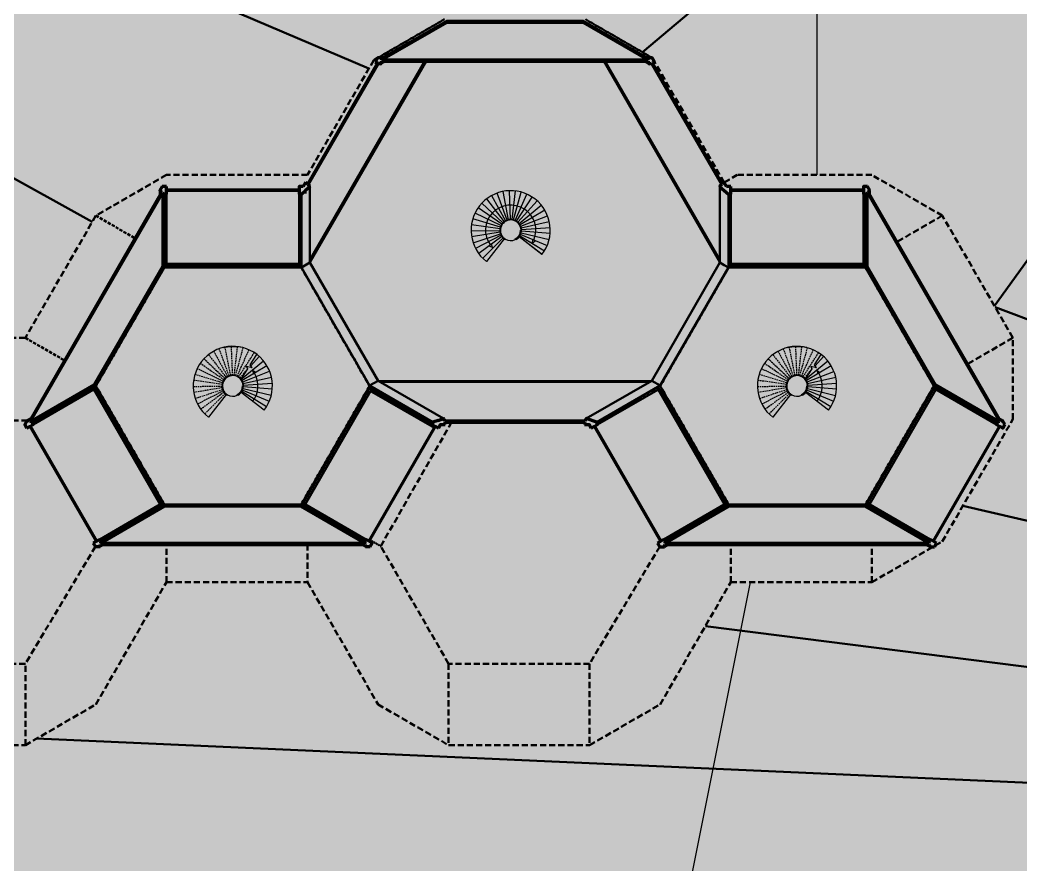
# Model space of a CAD drawing. Header units: millimetres. Extents: x 401 to 30661, y 2016 to 22119.
# Drawn here: x 15682 to 16724, y 10931 to 11811 of the extents above; entities that cross this region are included whole.
import ezdxf

# ---------------------------------------------------------------- set-up
doc = ezdxf.new("R2010")
doc.units = ezdxf.units.MM
doc.linetypes.add('HIDDEN2', pattern=[4.7625, 3.175, -1.5875])
for name, color, linetype, lineweight, true_color in [('2ND', 201, 'Continuous', 35, 0x39ffb0), ('3RD', 140, 'Continuous', 25, 0x7debff), ('4TH DETAILS', 125, 'Continuous', 15, 0x39ffb0)]:
    doc.layers.add(name, color=color, linetype=linetype, lineweight=lineweight, true_color=true_color)
doc.layers.add('BACKGROUND', color=7, linetype='Continuous', true_color=0x000000)
for name, color, linetype, lineweight, true_color, transparency in [('GLOW-CYAN-2', 7, 'Continuous', 50, 0x7debff, 0.8), ('GLOW-EMERALD', 7, 'Continuous', 70, 0x39ffb0, 0.8), ('GLOW-EMERALD-2', 7, 'Continuous', 30, 0x39ffb0, 0.8), ('hatch', 253, 'Continuous', 9, 0x7debff, 0.55)]:
    doc.layers.add(name, color=color, linetype=linetype, lineweight=lineweight, true_color=true_color, transparency=transparency)

msp = doc.modelspace()

# ---------------------------------------------------------------- hatches: boundary and pattern name
at = {"layer": 'BACKGROUND'}
h = msp.add_hatch(color=256, dxfattribs=at)
h.dxf.hatch_style = 1
h.paths.add_polyline_path([(400.723, 2015.745), (30660.634, 2015.745), (30660.634, 22119.328), (400.723, 22119.328)])
at = {"layer": 'hatch'}
h = msp.add_hatch(color=256, dxfattribs=at)
h.dxf.hatch_style = 1
h.paths.add_polyline_path([(16174.512, 11574.386), (16173.662, 11577.85), (16171.12, 11575.994)])
h.paths.add_polyline_path([(16219.356, 11581.707), (16216.538, 11582.878), (16216.443, 11579.467)])
h = msp.add_hatch(color=256, dxfattribs=at)
h.dxf.hatch_style = 1
h.paths.add_polyline_path([(15925.246, 11442.763), (15928.087, 11444.435), (15924.856, 11446.273)])
h = msp.add_hatch(color=256, dxfattribs=at)
h.dxf.hatch_style = 1
h.paths.add_polyline_path([(16513.145, 11442.726), (16515.986, 11444.398), (16512.755, 11446.236)])

# ---------------------------------------------------------------- linework, layer by layer
at = {"layer": '2ND', "linetype": 'Continuous'}
for p, q in [((16052.982, 11768.588), (16052.493, 11767.741)), ((16054.936, 11771.973), (16052.982, 11768.588)), ((16059.824, 11771.973), (16054.936, 11771.973)), ((16058.243, 11766.246), (16058.721, 11766.246)), ((16058.721, 11766.246), (16059.181, 11768.632)), ((16059.181, 11768.632), (16336.814, 11768.632)), ((16059.364, 11769.587), (16059.824, 11771.973)), ((16336.63, 11769.587), (16059.364, 11769.587)), ((16336.171, 11771.973), (16336.63, 11769.587)), ((16336.814, 11768.632), (16337.273, 11766.246)), ((16337.273, 11766.246), (16337.751, 11766.246)), ((16340.287, 11766.627), (16413.436, 11639.929)), ((16414.17, 11640.566), (16341.205, 11766.945)), ((16343.502, 11767.741), (16343.012, 11768.588)), ((15834.919, 11637.961), (15830.552, 11637.961)), ((15834.919, 11634.235), (15834.919, 11637.961)), ((15979.987, 11642.157), (15977.543, 11637.924)), ((15981.824, 11640.566), (15979.987, 11642.157)), ((15984.396, 11638.338), (15982.559, 11639.929)), ((15984.396, 11638.338), (15984.157, 11637.924)), ((15984.396, 11637.51), (15984.157, 11637.924)), ((16418.451, 11637.924), (16416.008, 11642.157)), ((16422.818, 11637.924), (16418.451, 11637.924)), ((16422.818, 11634.198), (16422.818, 11637.924)), ((16567.864, 11633.692), (16565.421, 11637.924)), ((15829.946, 11632.138), (15692.21, 11393.573)), ((15693.129, 11393.254), (15830.681, 11631.501)), ((15973.155, 11634.235), (15834.919, 11634.235)), ((15834.919, 11634.051), (15973.155, 11634.051)), ((16420.417, 11629.873), (16420.656, 11630.287)), ((16561.054, 11634.198), (16422.818, 11634.198)), ((16422.818, 11634.014), (16561.054, 11634.014)), ((16563.216, 11630.287), (16563.455, 11629.873)), ((16563.455, 11629.873), (16565.292, 11631.464)), ((16566.027, 11632.101), (16567.864, 11633.692)), ((15692.88, 11388.217), (15761.999, 11268.501)), ((15762.158, 11268.593), (15693.04, 11388.309)), ((15695.186, 11392.045), (15695.425, 11392.459)), ((16115.034, 11388.309), (16045.916, 11268.593)), ((16046.075, 11268.501), (16115.194, 11388.217)), ((16123.911, 11395.863), (16123.672, 11396.277)), ((16124.389, 11395.863), (16123.911, 11395.863)), ((16124.848, 11393.477), (16124.389, 11395.863)), ((16271.146, 11393.477), (16124.848, 11393.477)), ((16125.491, 11390.136), (16125.032, 11392.522)), ((16125.032, 11392.522), (16270.962, 11392.522)), ((16270.962, 11392.522), (16270.503, 11390.136)), ((16271.605, 11395.863), (16271.146, 11393.477)), ((16272.084, 11395.863), (16271.605, 11395.863)), ((16272.323, 11396.277), (16272.084, 11395.863)), ((16280.779, 11388.18), (16349.898, 11268.464)), ((16350.057, 11268.556), (16280.939, 11388.272)), ((16702.933, 11388.272), (16633.815, 11268.556)), ((16633.974, 11268.464), (16703.092, 11388.18)), ((16702.844, 11393.217), (16700.548, 11392.422)), ((16700.548, 11392.422), (16700.787, 11392.008)), ((16706.059, 11394.331), (16703.763, 11393.536)), ((16708.503, 11390.098), (16706.059, 11394.331)), ((15761.999, 11268.501), (15758.772, 11266.638)), ((15758.772, 11266.638), (15760.955, 11262.856)), ((15760.955, 11262.856), (15765.842, 11262.856)), ((15765.385, 11270.456), (15762.158, 11268.593)), ((16041.608, 11268.584), (16041.13, 11268.584)), ((16041.13, 11268.584), (16041.589, 11266.197)), ((16041.773, 11265.243), (16042.232, 11262.856)), ((16042.232, 11262.856), (16047.119, 11262.856)), ((16349.898, 11268.464), (16346.671, 11266.601)), ((16346.671, 11266.601), (16348.854, 11262.819)), ((16348.854, 11262.819), (16353.741, 11262.819)), ((16353.284, 11270.419), (16350.057, 11268.556)), ((16354.2, 11265.206), (16629.672, 11265.206)), ((16629.488, 11266.16), (16354.384, 11266.16)), ((16629.507, 11268.547), (16629.029, 11268.547)), ((16629.029, 11268.547), (16629.488, 11266.16)), ((16630.588, 11270.419), (16629.507, 11268.547)), ((16629.672, 11265.206), (16630.131, 11262.819)), ((16630.131, 11262.819), (16635.018, 11262.819)), ((16633.815, 11268.556), (16630.588, 11270.419)), ((16637.201, 11266.601), (16633.974, 11268.464)), ((16635.018, 11262.819), (16637.201, 11266.601))]:
    msp.add_line(p, q, dxfattribs=at)
for points in [[(16054.789, 11766.945), (16054.789, 11766.945), (15981.824, 11640.566)], [(15982.559, 11639.929), (16055.708, 11766.627)], [(16052.493, 11767.741), (16054.789, 11766.945)], [(16055.708, 11766.627), (16058.004, 11765.831), (16058.243, 11766.246)], [(16343.012, 11768.588), (16341.058, 11771.973), (16336.171, 11771.973)], [(16337.751, 11766.246), (16337.99, 11765.831), (16340.287, 11766.627)], [(16341.205, 11766.945), (16343.502, 11767.741)], [(15830.552, 11637.961), (15828.109, 11633.729), (15829.946, 11632.138)], [(15977.522, 11637.961), (15973.155, 11637.961), (15973.155, 11634.235)], [(15977.543, 11637.924), (15977.543, 11637.924)], [(15984.396, 11637.51), (15979.987, 11633.692), (15979.965, 11633.729)], [(16413.436, 11639.929), (16411.599, 11638.338), (16411.838, 11637.924), (16411.599, 11637.51)], [(16411.599, 11637.51), (16416.008, 11633.692), (16420.417, 11629.873)], [(16416.008, 11642.157), (16414.17, 11640.566)], [(16565.421, 11637.924), (16561.054, 11637.924), (16561.054, 11634.198)], [(15830.681, 11631.501), (15832.518, 11629.91), (15832.757, 11630.325)], [(15832.757, 11630.325), (15834.919, 11630.325), (15834.919, 11634.051)], [(15973.155, 11634.051), (15973.155, 11630.325), (15975.317, 11630.325)], [(15975.317, 11630.325), (15975.556, 11629.91), (15979.965, 11633.729)], [(16420.656, 11630.287), (16422.818, 11630.287), (16422.818, 11634.014)], [(16561.054, 11634.014), (16561.054, 11630.287), (16563.216, 11630.287)], [(16565.292, 11631.464), (16702.844, 11393.217)], [(16703.763, 11393.536), (16703.763, 11393.536), (16566.027, 11632.101)], [(15692.21, 11393.573), (15689.914, 11394.368), (15687.47, 11390.136), (15689.653, 11386.354)], [(15689.653, 11386.354), (15692.88, 11388.217)], [(15693.04, 11388.309), (15696.267, 11390.173), (15695.186, 11392.045)], [(15695.425, 11392.459), (15693.129, 11393.254)], [(16112.888, 11392.045), (16111.807, 11390.173), (16115.034, 11388.309)], [(16118.16, 11394.368), (16112.649, 11392.459), (16112.888, 11392.045)], [(16115.194, 11388.217), (16118.421, 11386.354)], [(16118.16, 11394.368), (16118.16, 11394.368), (16123.672, 11396.277)], [(16118.421, 11386.354), (16120.604, 11390.136), (16125.491, 11390.136)], [(16270.503, 11390.136), (16275.369, 11390.098), (16277.552, 11386.317)], [(16283.085, 11392.008), (16283.324, 11392.422), (16272.323, 11396.277)], [(16277.552, 11386.317), (16280.779, 11388.18)], [(16280.939, 11388.272), (16284.166, 11390.136), (16283.085, 11392.008)], [(16700.787, 11392.008), (16699.706, 11390.136), (16702.933, 11388.272)], [(16703.092, 11388.18), (16706.32, 11386.317), (16708.503, 11390.098)], [(15766.485, 11266.197), (15766.944, 11268.584), (15766.466, 11268.584), (15765.385, 11270.456)], [(15765.842, 11262.856), (15766.301, 11265.243)], [(15766.301, 11265.243), (16041.773, 11265.243)], [(16041.589, 11266.197), (16041.589, 11266.197), (15766.485, 11266.197)], [(16045.916, 11268.593), (16042.689, 11270.456), (16041.608, 11268.584)], [(16047.119, 11262.856), (16049.302, 11266.638), (16046.075, 11268.501)], [(16354.384, 11266.16), (16354.843, 11268.547), (16354.365, 11268.547), (16353.284, 11270.419)], [(16353.741, 11262.819), (16354.2, 11265.206)]]:
    msp.add_lwpolyline(points, dxfattribs=at)
at = {"layer": '3RD', "ltscale": 2}
for p, q in [((16331.004, 11777.778), (17755.466, 12987.14)), ((16697.609, 11513.546), (17755.466, 12987.14)), ((15196.592, 12123.253), (16045.933, 11760.817)), ((14976.907, 12033.458), (15757.703, 11601.049))]:
    msp.add_line(p, q, dxfattribs=at)
at = {"layer": '3RD', "linetype": 'Continuous'}
for p, q in [((16126.956, 11808.611), (16059.364, 11769.587)), ((16059.824, 11771.973), (16126.956, 11810.732)), ((16126.956, 11808.611), (16126.956, 11810.732)), ((16126.956, 11810.732), (16269.038, 11810.732)), ((16269.038, 11808.611), (16126.956, 11808.611)), ((16269.038, 11810.732), (16336.171, 11771.973)), ((16269.038, 11808.611), (16269.038, 11810.732)), ((16336.63, 11769.587), (16269.038, 11808.611)), ((16105.406, 11768.632), (15984.396, 11559.271)), ((15984.396, 11561.153), (16104.184, 11768.632)), ((16058.004, 11765.831), (16058.721, 11766.246)), ((16062.855, 11768.632), (16058.721, 11766.246)), ((16411.599, 11559.272), (16290.724, 11768.632)), ((16291.81, 11768.632), (16411.599, 11561.153)), ((16337.273, 11766.246), (16333.139, 11768.632)), ((16337.273, 11766.246), (16337.99, 11765.831)), ((15984.396, 11558.719), (15984.396, 11638.338)), ((16411.599, 11558.719), (16411.599, 11638.338)), ((15828.109, 11628.956), (15828.109, 11633.729)), ((15830.681, 11554.701), (15830.681, 11631.501)), ((15832.518, 11629.91), (15832.518, 11553.64)), ((15834.919, 11555.027), (15834.919, 11630.325)), ((15973.155, 11630.325), (15973.155, 11555.027)), ((15975.317, 11630.325), (15975.317, 11553.779)), ((15975.556, 11629.91), (15975.556, 11553.64)), ((15979.965, 11633.729), (15979.965, 11630.776)), ((16420.417, 11629.873), (16420.417, 11553.603)), ((16422.818, 11554.99), (16422.818, 11630.287)), ((16561.054, 11630.287), (16561.054, 11554.99)), ((16563.455, 11553.603), (16563.455, 11629.873)), ((16565.292, 11554.664), (16565.292, 11631.464)), ((16567.864, 11633.692), (16567.864, 11628.919)), ((15759.64, 11431.655), (15830.681, 11554.701)), ((15830.681, 11554.701), (15832.518, 11553.64)), ((15834.919, 11557.511), (15973.155, 11557.511)), ((15973.155, 11555.027), (15834.919, 11555.027)), ((15984.396, 11558.719), (15975.556, 11553.64)), ((16055.437, 11435.673), (15984.396, 11558.719)), ((16340.557, 11435.673), (16411.599, 11558.719)), ((16411.599, 11558.719), (16416.008, 11556.174)), ((16416.008, 11556.149), (16420.417, 11553.603)), ((16422.818, 11557.474), (16561.054, 11557.474)), ((16561.054, 11554.99), (16422.818, 11554.99)), ((16565.292, 11554.664), (16563.455, 11553.603)), ((16636.333, 11431.617), (16565.292, 11554.664)), ((15832.518, 11553.64), (15761.477, 11430.594)), ((16046.597, 11430.594), (15975.556, 11553.64)), ((16420.417, 11553.603), (16349.376, 11430.557)), ((16563.694, 11553.189), (16563.455, 11553.603)), ((16634.496, 11430.557), (16563.694, 11553.189)), ((15693.129, 11393.254), (15759.64, 11431.655)), ((15761.477, 11430.594), (15695.425, 11392.459)), ((15759.64, 11431.655), (15761.477, 11430.594)), ((16051.006, 11433.139), (16046.597, 11430.594)), ((16112.649, 11392.459), (16046.597, 11430.594)), ((16051.006, 11433.139), (16055.426, 11435.691)), ((16123.672, 11396.277), (16055.437, 11435.673)), ((16055.915, 11435.397), (16340.079, 11435.397)), ((16338.45, 11434.456), (16057.544, 11434.456)), ((16272.323, 11396.277), (16340.557, 11435.673)), ((16349.376, 11430.557), (16283.324, 11392.422)), ((16340.557, 11435.673), (16349.376, 11430.557)), ((16353.675, 11435.383), (16353.742, 11435.267)), ((16636.333, 11431.617), (16634.496, 11430.557)), ((16700.548, 11392.422), (16634.496, 11430.557)), ((16702.844, 11393.217), (16636.333, 11431.617)), ((15696.267, 11390.173), (15761.41, 11427.783)), ((15828.377, 11306.824), (15759.258, 11426.541)), ((15761.41, 11427.783), (15761.477, 11427.667)), ((15761.477, 11427.667), (15830.528, 11308.066)), ((15977.479, 11308.105), (16046.597, 11427.822)), ((16047.673, 11424.716), (15979.63, 11306.863)), ((16046.597, 11427.822), (16111.807, 11390.173)), ((16049.084, 11424.117), (16047.58, 11424.985)), ((16048.749, 11426.579), (16047.952, 11425.2)), ((16114.052, 11386.607), (16049.084, 11424.117)), ((16284.166, 11390.136), (16349.309, 11427.746)), ((16416.276, 11306.787), (16347.157, 11426.504)), ((16349.376, 11427.63), (16418.427, 11308.029)), ((16565.378, 11308.068), (16634.496, 11427.784)), ((16636.648, 11426.542), (16567.529, 11306.826)), ((16634.496, 11427.784), (16699.706, 11390.136)), ((15689.914, 11394.368), (15694.047, 11396.755)), ((16119.581, 11395.817), (16119.422, 11395.909)), ((16123.672, 11396.277), (16124.389, 11395.863)), ((16124.389, 11395.863), (16124.03, 11396.07)), ((16272.323, 11396.277), (16271.605, 11395.863)), ((16701.926, 11396.718), (16706.059, 11394.331)), ((15830.528, 11308.066), (15765.385, 11270.456)), ((15832.996, 11304.597), (15766.485, 11266.197)), ((15766.944, 11268.584), (15832.996, 11306.719)), ((15832.996, 11306.719), (15975.078, 11306.719)), ((15832.996, 11304.597), (15832.996, 11306.719)), ((15975.078, 11304.597), (15832.996, 11304.597)), ((15975.078, 11306.719), (16041.13, 11268.584)), ((15975.078, 11304.597), (15975.078, 11306.719)), ((16041.589, 11266.197), (15975.078, 11304.597)), ((16042.689, 11270.456), (15977.479, 11308.105)), ((16418.427, 11308.029), (16353.284, 11270.419)), ((16420.895, 11304.56), (16354.384, 11266.16)), ((16354.843, 11268.547), (16420.895, 11306.682)), ((16420.895, 11306.682), (16562.977, 11306.682)), ((16420.895, 11304.56), (16420.895, 11306.682)), ((16562.977, 11304.56), (16420.895, 11304.56)), ((16562.977, 11306.682), (16629.029, 11268.547)), ((16562.977, 11304.56), (16562.977, 11306.682)), ((16629.488, 11266.16), (16562.977, 11304.56)), ((16630.588, 11270.419), (16565.378, 11308.068)), ((15769.976, 11265.243), (15765.842, 11262.856)), ((16042.232, 11262.856), (16038.098, 11265.243)), ((16357.875, 11265.206), (16353.741, 11262.819)), ((16630.131, 11262.819), (16625.997, 11265.206))]:
    msp.add_line(p, q, dxfattribs=at)
at = {"layer": '3RD', "linetype": 'HIDDEN2', "ltscale": 2}
for p, q in [((16416.008, 11642.157), (16341.058, 11771.973)), ((16429.678, 11650.049), (16416.008, 11642.157)), ((16569.787, 11650.049), (16429.678, 11650.049)), ((16643.272, 11607.623), (16569.787, 11650.049)), ((16643.272, 11607.623), (16595.937, 11580.295)), ((16716.756, 11480.344), (16643.272, 11607.623)), ((16716.756, 11480.344), (16669.422, 11453.015)), ((16716.756, 11395.491), (16716.756, 11480.344)), ((16643.272, 11268.212), (16716.756, 11395.491)), ((16569.787, 11225.785), (16643.272, 11268.212)), ((16569.787, 11225.785), (16569.787, 11265.206)), ((15687.971, 11056.08), (15687.971, 11140.933))]:
    msp.add_line(p, q, dxfattribs=at)
at = {"layer": '3RD', "linetype": 'HIDDEN2'}
for p, q in [((15761.455, 11607.623), (15802.208, 11584.094)), ((15687.971, 11480.344), (15728.723, 11456.815))]:
    msp.add_line(p, q, dxfattribs=at)
at = {"layer": '3RD'}
for p in [(16698.358, 11512.21), (16664.747, 11305.408), (16396.444, 11180.105), (15699.703, 11062.853)]:
    msp.add_line(p, (18190.584, 10952.014), dxfattribs=at)
at = {"layer": '3RD', "linetype": 'HIDDEN2', "ltscale": 0.1}
msp.add_line((16058.203, 11263.347), (16046.875, 11269.887), dxfattribs=at)
at = {"layer": '3RD', "linetype": 'HIDDEN2', "ltscale": 2}
for points in [[(16054.936, 11771.973), (16051.028, 11769.717), (15981.909, 11650.049), (15834.94, 11650.049), (15761.455, 11607.623), (15687.971, 11480.344), (15541.001, 11480.344), (15467.517, 11437.917), (15394.032, 11310.638), (15394.032, 11225.785), (15467.517, 11098.506), (15541.001, 11056.08), (15687.971, 11056.08), (15761.455, 11098.506), (15834.94, 11225.785), (15834.94, 11265.243)], [(15541.001, 11394.368), (15689.914, 11394.368)], [(16128.879, 11140.933), (16058.203, 11263.347), (16131.323, 11391.258)], [(15760.955, 11262.856), (15687.971, 11140.933), (15541.001, 11140.933), (15541.001, 11056.08)], [(15981.909, 11265.243), (15981.909, 11225.785), (16055.394, 11098.506), (16128.879, 11056.08), (16275.848, 11056.08), (16349.333, 11098.506), (16422.818, 11225.785), (16422.818, 11265.206)], [(16348.854, 11262.819), (16275.848, 11140.933), (16275.848, 11056.08)], [(15834.94, 11225.785), (15981.909, 11225.785)], [(16422.818, 11225.785), (16569.787, 11225.785)], [(16275.848, 11140.933), (16128.879, 11140.933), (16128.879, 11056.08)]]:
    msp.add_lwpolyline(points, dxfattribs=at)
at = {"layer": '3RD', "linetype": 'Continuous'}
for points in [[(16054.936, 11771.973), (16124.512, 11812.143)], [(16271.482, 11812.143), (16341.058, 11771.973)], [(15832.757, 11553.779), (15832.757, 11630.325)], [(15973.155, 11553.779), (15973.155, 11630.325)], [(16420.656, 11553.742), (16420.656, 11630.287)], [(16563.216, 11553.742), (16563.216, 11630.287)], [(15761.477, 11430.318), (15832.757, 11553.779)], [(16349.376, 11430.281), (16420.656, 11553.742)], [(16563.216, 11553.742), (16420.656, 11553.742)], [(16634.496, 11430.281), (16563.216, 11553.742)], [(15695.186, 11392.045), (15761.477, 11430.318)], [(15761.477, 11430.318), (15832.757, 11306.857)], [(16046.597, 11430.318), (15975.317, 11306.857)], [(16046.597, 11430.318), (16112.888, 11392.045)], [(16283.085, 11392.008), (16349.376, 11430.281)], [(16349.376, 11430.281), (16420.656, 11306.82)], [(16634.496, 11430.281), (16563.216, 11306.82)], [(16634.496, 11430.281), (16700.787, 11392.008)], [(15766.466, 11268.584), (15832.757, 11306.857)], [(15832.757, 11306.857), (15975.317, 11306.857)], [(15975.317, 11306.857), (16041.608, 11268.584)], [(16354.365, 11268.547), (16420.656, 11306.82)], [(16420.656, 11306.82), (16563.216, 11306.82)], [(16563.216, 11306.82), (16629.507, 11268.547)]]:
    msp.add_open_spline(points, degree=1, dxfattribs=at)
msp.add_open_spline([(15975.317, 11553.779), (15973.155, 11553.779), (15832.757, 11553.779)], degree=1, knots=[0, 0, 0.01516389, 1, 1], dxfattribs=at)
at = {"layer": '3RD', "linetype": 'Continuous', "extrusion": (4.81781e-10, 2.78157e-10, -1)}
msp.add_open_spline([(16046.597, 11430.318), (15977.04, 11550.794), (15975.317, 11553.779)], degree=1, knots=[0, 0, 0.975826496, 0.996645071, 0.996645071], dxfattribs=at)
at = {"layer": '4TH DETAILS', "linetype": 'Continuous'}
for p, q in [((16173.676, 11628.521), (16188.167, 11602.254)), ((16189.746, 11602.972), (16179.463, 11631.154)), ((16191.416, 11603.439), (16185.586, 11632.867)), ((16191.899, 11633.618), (16193.137, 11603.644)), ((16198.253, 11633.39), (16194.87, 11603.582)), ((16196.573, 11603.254), (16204.496, 11632.189)), ((16198.205, 11602.668), (16210.481, 11630.042)), ((16199.728, 11601.839), (16216.065, 11627.001)), ((16163.648, 11620.764), (16185.432, 11600.138)), ((16168.362, 11625.03), (16186.718, 11601.302)), ((16201.105, 11600.786), (16221.114, 11623.138)), ((16202.304, 11599.533), (16225.511, 11618.545)), ((16183.469, 11597.292), (16156.449, 11610.327)), ((16184.341, 11598.791), (16159.645, 11615.824)), ((16229.149, 11613.331), (16203.296, 11598.111)), ((16204.058, 11596.553), (16231.943, 11607.619)), ((16182.463, 11593.984), (16152.761, 11598.198)), ((16182.838, 11595.677), (16154.136, 11604.405)), ((16204.572, 11594.897), (16233.826, 11601.547)), ((16152.355, 11591.853), (16182.353, 11592.253)), ((16182.509, 11590.526), (16152.93, 11585.521)), ((16154.471, 11579.352), (16182.93, 11588.844)), ((16183.603, 11587.246), (16156.941, 11573.494)), ((16184.515, 11585.771), (16160.283, 11568.085)), ((16226.197, 11567.123), (16202.491, 11585.509)), ((16228.735, 11570.788), (16202.699, 11586.676)), ((16203.126, 11586.416), (16202.705, 11585.794)), ((16228.735, 11570.788), (16203.126, 11586.416)), ((16203.991, 11588.088), (16231.697, 11576.582)), ((16204.531, 11589.736), (16233.676, 11582.624)), ((16234.703, 11588.899), (16204.811, 11591.448)), ((16204.825, 11593.182), (16234.753, 11595.257)), ((16164.416, 11563.253), (16185.642, 11584.453)), ((15894.308, 11470.363), (15900.589, 11471.317)), ((15895.185, 11470.565), (15894.454, 11470.398)), ((15894.457, 11470.385), (15894.454, 11470.398)), ((15895.115, 11470.549), (15895.121, 11470.552)), ((15895.121, 11470.552), (15895.185, 11470.565)), ((15895.185, 11470.565), (15895.201, 11470.499)), ((15900.584, 11471.382), (15906.937, 11471.36)), ((15900.733, 11471.394), (15901.481, 11471.447)), ((15900.734, 11471.381), (15900.733, 11471.394)), ((15901.41, 11471.442), (15901.417, 11471.443)), ((15901.481, 11471.447), (15901.417, 11471.443)), ((15901.481, 11471.447), (15901.487, 11471.379)), ((15914.043, 11470.295), (15906.941, 11471.424)), ((15907.091, 11471.413), (15907.09, 11471.401)), ((15907.091, 11471.413), (15907.839, 11471.351)), ((15907.767, 11471.357), (15907.774, 11471.357)), ((15907.839, 11471.351), (15907.774, 11471.357)), ((15907.839, 11471.351), (15907.834, 11471.282)), ((16482.207, 11470.326), (16488.488, 11471.28)), ((16483.084, 11470.528), (16482.353, 11470.361)), ((16483.014, 11470.512), (16483.02, 11470.514)), ((16483.02, 11470.514), (16483.084, 11470.528)), ((16483.084, 11470.528), (16483.1, 11470.461)), ((16488.483, 11471.345), (16494.836, 11471.323)), ((16488.632, 11471.357), (16489.38, 11471.41)), ((16488.633, 11471.344), (16488.632, 11471.357)), ((16489.309, 11471.405), (16489.315, 11471.406)), ((16489.38, 11471.41), (16489.315, 11471.406)), ((16489.38, 11471.41), (16489.386, 11471.342)), ((16501.941, 11470.258), (16494.84, 11471.387)), ((16494.99, 11471.376), (16494.989, 11471.363)), ((16494.99, 11471.376), (16495.737, 11471.314)), ((16495.666, 11471.32), (16495.673, 11471.32)), ((16495.737, 11471.314), (16495.673, 11471.32)), ((16495.737, 11471.314), (16495.733, 11471.245)), ((15914.105, 11470.279), (15914.043, 11470.295)), ((15922.877, 11451.323), (15931.55, 11461.011)), ((16482.356, 11470.348), (16482.353, 11470.361)), ((16502.004, 11470.242), (16501.941, 11470.258)), ((16510.776, 11451.286), (16519.449, 11460.974)), ((15912.739, 11437.406), (15935.946, 11456.418)), ((15939.584, 11451.204), (15913.732, 11435.984)), ((16500.638, 11437.369), (16523.845, 11456.381)), ((16527.483, 11451.167), (16501.631, 11435.947)), ((15914.494, 11434.426), (15942.378, 11445.493)), ((15915.007, 11432.77), (15944.261, 11439.42)), ((16502.393, 11434.389), (16530.277, 11445.456)), ((16502.906, 11432.733), (16532.16, 11439.383)), ((15945.138, 11426.772), (15915.246, 11429.321)), ((15915.26, 11431.055), (15945.188, 11433.13)), ((16533.037, 11426.735), (16503.145, 11429.284)), ((16503.159, 11431.018), (16533.087, 11433.093)), ((15936.633, 11404.996), (15912.927, 11423.382)), ((15913.561, 11424.289), (15913.141, 11423.667)), ((15939.17, 11408.661), (15913.561, 11424.289)), ((15914.427, 11425.962), (15942.132, 11414.455)), ((15914.966, 11427.61), (15944.111, 11420.498)), ((16524.531, 11404.959), (16500.826, 11423.345)), ((16501.46, 11424.252), (16501.039, 11423.63)), ((16527.069, 11408.624), (16501.46, 11424.252)), ((16527.069, 11408.624), (16501.46, 11424.252)), ((16502.326, 11425.925), (16530.031, 11414.418)), ((16502.865, 11427.573), (16532.01, 11420.461))]:
    msp.add_line(p, q, dxfattribs=at)
at = {"layer": '4TH DETAILS'}
for p, q in [((16203.869, 11592.368), (16204.352, 11592.366)), ((16188.267, 11583.07), (16188.017, 11582.637)), ((16197.991, 11583.141), (16198.205, 11582.689)), ((16199.23, 11582.663), (16198.98, 11583.095)), ((15922.266, 11452.232), (15929.173, 11462.983)), ((16510.165, 11452.195), (16517.072, 11462.946)), ((15912.739, 11437.406), (15919.627, 11448.126)), ((15925.246, 11442.763), (15928.087, 11444.435)), ((16500.638, 11437.369), (16507.526, 11448.089)), ((16513.145, 11442.726), (16515.986, 11444.398)), ((15914.304, 11430.242), (15914.787, 11430.239)), ((16502.203, 11430.205), (16502.686, 11430.202)), ((15898.702, 11420.944), (15898.452, 11420.511)), ((15908.426, 11421.014), (15908.64, 11420.562)), ((15909.665, 11420.536), (15909.415, 11420.969)), ((16486.601, 11420.907), (16486.351, 11420.474)), ((16496.325, 11420.977), (16496.539, 11420.525)), ((16497.564, 11420.499), (16497.314, 11420.932))]:
    msp.add_line(p, q, dxfattribs=at)
at = {"layer": '4TH DETAILS', "linetype": 'HIDDEN2', "ltscale": 0.5}
for p, q in [((15901.851, 11441.312), (15896.021, 11470.74)), ((15902.334, 11471.491), (15903.573, 11441.517)), ((15908.688, 11471.263), (15905.306, 11441.455)), ((16489.75, 11441.275), (16483.92, 11470.703)), ((16490.233, 11471.454), (16491.472, 11441.48)), ((16496.587, 11471.226), (16493.204, 11441.418)), ((15878.797, 11462.903), (15897.153, 11439.175)), ((15884.111, 11466.395), (15898.603, 11440.127)), ((15900.181, 11440.845), (15889.898, 11469.028)), ((15907.008, 11441.127), (15914.932, 11470.062)), ((15908.64, 11440.542), (15920.916, 11467.915)), ((15910.163, 11439.712), (15926.5, 11464.874)), ((16466.696, 11462.866), (16485.052, 11439.138)), ((16472.01, 11466.357), (16486.502, 11440.09)), ((16488.08, 11440.808), (16477.797, 11468.991)), ((16494.907, 11441.09), (16502.831, 11470.025)), ((16496.539, 11440.505), (16508.815, 11467.878)), ((16498.062, 11439.675), (16514.399, 11464.837)), ((15894.776, 11436.664), (15870.081, 11453.697)), ((15874.083, 11458.637), (15895.868, 11438.011)), ((16482.675, 11436.627), (16457.979, 11453.66)), ((16461.982, 11458.6), (16483.767, 11437.974)), ((15893.274, 11433.55), (15864.572, 11442.278)), ((15893.905, 11435.165), (15866.885, 11448.201)), ((15911.54, 11438.659), (15918.641, 11446.59)), ((16481.173, 11433.513), (16452.471, 11442.241)), ((16481.804, 11435.128), (16454.784, 11448.164)), ((16499.439, 11438.622), (16506.539, 11446.553)), ((15862.791, 11429.726), (15892.788, 11430.126)), ((15892.899, 11431.857), (15863.196, 11436.071)), ((16450.69, 11429.689), (16480.687, 11430.089)), ((16480.798, 11431.82), (16451.095, 11436.034)), ((15892.945, 11428.399), (15863.365, 11423.394)), ((15864.906, 11417.225), (15893.365, 11426.717)), ((15894.039, 11425.119), (15867.376, 11411.367)), ((15894.95, 11423.644), (15870.718, 11405.958)), ((15874.851, 11401.126), (15896.077, 11422.327)), ((16480.844, 11428.362), (16451.264, 11423.357)), ((16452.805, 11417.188), (16481.264, 11426.68)), ((16481.938, 11425.082), (16455.275, 11411.33)), ((16482.849, 11423.607), (16458.617, 11405.921)), ((16462.75, 11401.089), (16483.976, 11422.289))]:
    msp.add_line(p, q, dxfattribs=at)
at = {"layer": '4TH DETAILS'}
for points in [[(16512.728, 11650.049), (16512.728, 12764.564), (15558.913, 13718.378), (14128.192, 14672.193), (12697.47, 14195.286), (12393.048, 13282.019)], [(16226.226, 11567.135), (16202.523, 11585.524)], [(16186.686, 11583.53), (16168.292, 11559.82)], [(16174.512, 11574.386), (16171.12, 11575.994)], [(16174.512, 11574.386), (16173.662, 11577.85)], [(16216.443, 11579.467), (16216.538, 11582.878)], [(16216.443, 11579.467), (16219.356, 11581.707)], [(15919.627, 11448.126), (15918.339, 11450.459)], [(15924.327, 11449.169), (15918.339, 11450.459)], [(15924.327, 11449.169), (15922.266, 11452.232)], [(16507.526, 11448.089), (16506.238, 11450.422)], [(16512.226, 11449.132), (16506.238, 11450.422)], [(16512.226, 11449.132), (16510.165, 11452.195)], [(15924.856, 11446.273), (15925.246, 11442.763)], [(15924.856, 11446.273), (15928.087, 11444.435)], [(16512.755, 11446.236), (16513.145, 11442.726)], [(16512.755, 11446.236), (16515.986, 11444.398)], [(15897.109, 11421.413), (15878.698, 11397.681)], [(15936.633, 11404.996), (15912.929, 11423.385)], [(16485.008, 11421.376), (16466.597, 11397.644)], [(16524.531, 11404.959), (16500.828, 11423.348)], [(16605.87, 9489.575), (16512.728, 10141.574), (16274.274, 10380.028), (16443.426, 11225.785)]]:
    msp.add_lwpolyline(points, dxfattribs=at)
for centre, radius, start, end in [((16193.602, 11592.403), 41.25, 322.203589, 232.16137), ((16193.602, 11592.403), 26.25, 337.446698, 216.124545), ((16193.602, 11592.403), 11.25, 300.019763, 240.23704), ((16193.602, 11592.403), 10.75, 295.351264, 240.24848), ((16193.588, 11592.431), 10.281, 295.355045, 359.651323), ((16193.602, 11592.445), 10.786, 240.35702, 295.257619), ((15904.037, 11430.277), 41.25, 322.203589, 232.139685), ((16491.936, 11430.239), 41.25, 322.203589, 232.139685), ((15904.037, 11430.277), 11.25, 300.019763, 240.23704), ((15904.037, 11430.277), 10.75, 295.351264, 240.24848), ((15904.008, 11430.306), 26.281, 322.192332, 30.399321), ((16491.936, 11430.239), 11.25, 300.019763, 240.23704), ((16491.936, 11430.239), 10.75, 295.351264, 240.24848), ((16491.907, 11430.269), 26.281, 322.192332, 30.399321), ((15904.024, 11430.304), 10.281, 295.355045, 359.651323), ((16491.922, 11430.267), 10.281, 295.355045, 359.651323), ((15904.037, 11430.318), 10.786, 240.35702, 295.257619), ((16491.936, 11430.281), 10.786, 240.35702, 295.257619)]:
    msp.add_arc(centre, radius, start, end, dxfattribs=at)
at = {"layer": 'GLOW-CYAN-2', "ltscale": 2}
for p, q in [((16331.004, 11777.778), (17755.466, 12987.14)), ((16697.609, 11513.546), (17755.466, 12987.14)), ((15196.592, 12123.253), (16045.933, 11760.817)), ((14976.907, 12033.458), (15757.703, 11601.049))]:
    msp.add_line(p, q, dxfattribs=at)
at = {"layer": 'GLOW-CYAN-2', "linetype": 'Continuous'}
for p, q in [((16126.956, 11808.611), (16059.364, 11769.587)), ((16059.824, 11771.973), (16126.956, 11810.732)), ((16126.956, 11808.611), (16126.956, 11810.732)), ((16126.956, 11810.732), (16269.038, 11810.732)), ((16269.038, 11808.611), (16126.956, 11808.611)), ((16269.038, 11810.732), (16336.171, 11771.973)), ((16269.038, 11808.611), (16269.038, 11810.732)), ((16336.63, 11769.587), (16269.038, 11808.611)), ((16105.406, 11768.632), (15984.396, 11559.271)), ((15984.396, 11561.153), (16104.184, 11768.632)), ((16058.004, 11765.831), (16058.721, 11766.246)), ((16062.855, 11768.632), (16058.721, 11766.246)), ((16411.599, 11559.272), (16290.724, 11768.632)), ((16291.81, 11768.632), (16411.599, 11561.153)), ((16337.273, 11766.246), (16333.139, 11768.632)), ((16337.273, 11766.246), (16337.99, 11765.831)), ((15984.396, 11558.719), (15984.396, 11638.338)), ((16411.599, 11558.719), (16411.599, 11638.338)), ((15828.109, 11628.956), (15828.109, 11633.729)), ((15830.681, 11554.701), (15830.681, 11631.501)), ((15832.518, 11629.91), (15832.518, 11553.64)), ((15834.919, 11555.027), (15834.919, 11630.325)), ((15973.155, 11630.325), (15973.155, 11555.027)), ((15975.317, 11630.325), (15975.317, 11553.779)), ((15975.556, 11629.91), (15975.556, 11553.64)), ((15979.965, 11633.729), (15979.965, 11630.776)), ((16420.417, 11629.873), (16420.417, 11553.603)), ((16422.818, 11554.99), (16422.818, 11630.287)), ((16561.054, 11630.287), (16561.054, 11554.99)), ((16563.455, 11553.603), (16563.455, 11629.873)), ((16565.292, 11554.664), (16565.292, 11631.464)), ((16567.864, 11633.692), (16567.864, 11628.919)), ((15759.64, 11431.655), (15830.681, 11554.701)), ((15830.681, 11554.701), (15832.518, 11553.64)), ((15834.919, 11557.511), (15973.155, 11557.511)), ((15973.155, 11555.027), (15834.919, 11555.027)), ((15984.396, 11558.719), (15975.556, 11553.64)), ((16055.437, 11435.673), (15984.396, 11558.719)), ((16340.557, 11435.673), (16411.599, 11558.719)), ((16411.599, 11558.719), (16416.008, 11556.174)), ((16416.008, 11556.149), (16420.417, 11553.603)), ((16422.818, 11557.474), (16561.054, 11557.474)), ((16561.054, 11554.99), (16422.818, 11554.99)), ((16565.292, 11554.664), (16563.455, 11553.603)), ((16636.333, 11431.617), (16565.292, 11554.664)), ((15832.518, 11553.64), (15761.477, 11430.594)), ((16046.597, 11430.594), (15975.556, 11553.64)), ((16420.417, 11553.603), (16349.376, 11430.557)), ((16563.694, 11553.189), (16563.455, 11553.603)), ((16634.496, 11430.557), (16563.694, 11553.189)), ((15693.129, 11393.254), (15759.64, 11431.655)), ((15761.477, 11430.594), (15695.425, 11392.459)), ((15759.64, 11431.655), (15761.477, 11430.594)), ((16051.006, 11433.139), (16046.597, 11430.594)), ((16112.649, 11392.459), (16046.597, 11430.594)), ((16051.006, 11433.139), (16055.426, 11435.691)), ((16123.672, 11396.277), (16055.437, 11435.673)), ((16055.915, 11435.397), (16340.079, 11435.397)), ((16338.45, 11434.456), (16057.544, 11434.456)), ((16272.323, 11396.277), (16340.557, 11435.673)), ((16349.376, 11430.557), (16283.324, 11392.422)), ((16340.557, 11435.673), (16349.376, 11430.557)), ((16353.675, 11435.383), (16353.742, 11435.267)), ((16636.333, 11431.617), (16634.496, 11430.557)), ((16700.548, 11392.422), (16634.496, 11430.557)), ((16702.844, 11393.217), (16636.333, 11431.617)), ((15696.267, 11390.173), (15761.41, 11427.783)), ((15828.377, 11306.824), (15759.258, 11426.541)), ((15761.41, 11427.783), (15761.477, 11427.667)), ((15761.477, 11427.667), (15830.528, 11308.066)), ((15977.479, 11308.105), (16046.597, 11427.822)), ((16047.673, 11424.716), (15979.63, 11306.863)), ((16046.597, 11427.822), (16111.807, 11390.173)), ((16049.084, 11424.117), (16047.58, 11424.985)), ((16048.749, 11426.579), (16047.952, 11425.2)), ((16114.052, 11386.607), (16049.084, 11424.117)), ((16284.166, 11390.136), (16349.309, 11427.746)), ((16416.276, 11306.787), (16347.157, 11426.504)), ((16349.376, 11427.63), (16418.427, 11308.029)), ((16565.378, 11308.068), (16634.496, 11427.784)), ((16636.648, 11426.542), (16567.529, 11306.826)), ((16634.496, 11427.784), (16699.706, 11390.136)), ((15689.914, 11394.368), (15694.047, 11396.755)), ((16119.581, 11395.817), (16119.422, 11395.909)), ((16123.672, 11396.277), (16124.389, 11395.863)), ((16124.389, 11395.863), (16124.03, 11396.07)), ((16272.323, 11396.277), (16271.605, 11395.863)), ((16701.926, 11396.718), (16706.059, 11394.331)), ((15830.528, 11308.066), (15765.385, 11270.456)), ((15832.996, 11304.597), (15766.485, 11266.197)), ((15766.944, 11268.584), (15832.996, 11306.719)), ((15832.996, 11306.719), (15975.078, 11306.719)), ((15832.996, 11304.597), (15832.996, 11306.719)), ((15975.078, 11304.597), (15832.996, 11304.597)), ((15975.078, 11306.719), (16041.13, 11268.584)), ((15975.078, 11304.597), (15975.078, 11306.719)), ((16041.589, 11266.197), (15975.078, 11304.597)), ((16042.689, 11270.456), (15977.479, 11308.105)), ((16418.427, 11308.029), (16353.284, 11270.419)), ((16420.895, 11304.56), (16354.384, 11266.16)), ((16354.843, 11268.547), (16420.895, 11306.682)), ((16420.895, 11306.682), (16562.977, 11306.682)), ((16420.895, 11304.56), (16420.895, 11306.682)), ((16562.977, 11304.56), (16420.895, 11304.56)), ((16562.977, 11306.682), (16629.029, 11268.547)), ((16562.977, 11304.56), (16562.977, 11306.682)), ((16629.488, 11266.16), (16562.977, 11304.56)), ((16630.588, 11270.419), (16565.378, 11308.068)), ((15769.976, 11265.243), (15765.842, 11262.856)), ((16042.232, 11262.856), (16038.098, 11265.243)), ((16357.875, 11265.206), (16353.741, 11262.819)), ((16630.131, 11262.819), (16625.997, 11265.206))]:
    msp.add_line(p, q, dxfattribs=at)
at = {"layer": 'GLOW-CYAN-2', "linetype": 'HIDDEN2', "ltscale": 2}
for p, q in [((16416.008, 11642.157), (16341.058, 11771.973)), ((16429.678, 11650.049), (16416.008, 11642.157)), ((16569.787, 11650.049), (16429.678, 11650.049)), ((16643.272, 11607.623), (16569.787, 11650.049)), ((16643.272, 11607.623), (16595.937, 11580.295)), ((16716.756, 11480.344), (16643.272, 11607.623)), ((16716.756, 11480.344), (16669.422, 11453.015)), ((16716.756, 11395.491), (16716.756, 11480.344)), ((16643.272, 11268.212), (16716.756, 11395.491)), ((16569.787, 11225.785), (16643.272, 11268.212)), ((16569.787, 11225.785), (16569.787, 11265.206)), ((15687.971, 11056.08), (15687.971, 11140.933))]:
    msp.add_line(p, q, dxfattribs=at)
at = {"layer": 'GLOW-CYAN-2', "linetype": 'HIDDEN2'}
for p, q in [((15761.455, 11607.623), (15802.208, 11584.094)), ((15687.971, 11480.344), (15728.723, 11456.815))]:
    msp.add_line(p, q, dxfattribs=at)
at = {"layer": 'GLOW-CYAN-2'}
for p in [(16698.358, 11512.21), (16664.747, 11305.408), (16396.444, 11180.105), (15699.703, 11062.853)]:
    msp.add_line(p, (18190.584, 10952.014), dxfattribs=at)
at = {"layer": 'GLOW-CYAN-2', "linetype": 'HIDDEN2', "ltscale": 0.1}
msp.add_line((16058.203, 11263.347), (16046.875, 11269.887), dxfattribs=at)
at = {"layer": 'GLOW-CYAN-2', "linetype": 'HIDDEN2', "ltscale": 2}
for points in [[(16054.936, 11771.973), (16051.028, 11769.717), (15981.909, 11650.049), (15834.94, 11650.049), (15761.455, 11607.623), (15687.971, 11480.344), (15541.001, 11480.344), (15467.517, 11437.917), (15394.032, 11310.638), (15394.032, 11225.785), (15467.517, 11098.506), (15541.001, 11056.08), (15687.971, 11056.08), (15761.455, 11098.506), (15834.94, 11225.785), (15834.94, 11265.243)], [(15541.001, 11394.368), (15689.914, 11394.368)], [(16128.879, 11140.933), (16058.203, 11263.347), (16131.323, 11391.258)], [(15760.955, 11262.856), (15687.971, 11140.933), (15541.001, 11140.933), (15541.001, 11056.08)], [(15981.909, 11265.243), (15981.909, 11225.785), (16055.394, 11098.506), (16128.879, 11056.08), (16275.848, 11056.08), (16349.333, 11098.506), (16422.818, 11225.785), (16422.818, 11265.206)], [(16348.854, 11262.819), (16275.848, 11140.933), (16275.848, 11056.08)], [(15834.94, 11225.785), (15981.909, 11225.785)], [(16422.818, 11225.785), (16569.787, 11225.785)], [(16275.848, 11140.933), (16128.879, 11140.933), (16128.879, 11056.08)]]:
    msp.add_lwpolyline(points, dxfattribs=at)
at = {"layer": 'GLOW-CYAN-2', "linetype": 'Continuous'}
for points in [[(16054.936, 11771.973), (16124.512, 11812.143)], [(16271.482, 11812.143), (16341.058, 11771.973)], [(15832.757, 11553.779), (15832.757, 11630.325)], [(15973.155, 11553.779), (15973.155, 11630.325)], [(16420.656, 11553.742), (16420.656, 11630.287)], [(16563.216, 11553.742), (16563.216, 11630.287)], [(15761.477, 11430.318), (15832.757, 11553.779)], [(16349.376, 11430.281), (16420.656, 11553.742)], [(16563.216, 11553.742), (16420.656, 11553.742)], [(16634.496, 11430.281), (16563.216, 11553.742)], [(15695.186, 11392.045), (15761.477, 11430.318)], [(15761.477, 11430.318), (15832.757, 11306.857)], [(16046.597, 11430.318), (15975.317, 11306.857)], [(16046.597, 11430.318), (16112.888, 11392.045)], [(16283.085, 11392.008), (16349.376, 11430.281)], [(16349.376, 11430.281), (16420.656, 11306.82)], [(16634.496, 11430.281), (16563.216, 11306.82)], [(16634.496, 11430.281), (16700.787, 11392.008)], [(15766.466, 11268.584), (15832.757, 11306.857)], [(15832.757, 11306.857), (15975.317, 11306.857)], [(15975.317, 11306.857), (16041.608, 11268.584)], [(16354.365, 11268.547), (16420.656, 11306.82)], [(16420.656, 11306.82), (16563.216, 11306.82)], [(16563.216, 11306.82), (16629.507, 11268.547)]]:
    msp.add_open_spline(points, degree=1, dxfattribs=at)
msp.add_open_spline([(15975.317, 11553.779), (15973.155, 11553.779), (15832.757, 11553.779)], degree=1, knots=[0, 0, 0.01516389, 1, 1], dxfattribs=at)
at = {"layer": 'GLOW-CYAN-2', "linetype": 'Continuous', "extrusion": (4.81781e-10, 2.78157e-10, -1)}
msp.add_open_spline([(16046.597, 11430.318), (15977.04, 11550.794), (15975.317, 11553.779)], degree=1, knots=[0, 0, 0.975826496, 0.996645071, 0.996645071], dxfattribs=at)
at = {"layer": 'GLOW-EMERALD', "linetype": 'Continuous'}
for p, q in [((16052.982, 11768.588), (16052.493, 11767.741)), ((16054.936, 11771.973), (16052.982, 11768.588)), ((16059.824, 11771.973), (16054.936, 11771.973)), ((16058.243, 11766.246), (16058.721, 11766.246)), ((16058.721, 11766.246), (16059.181, 11768.632)), ((16059.181, 11768.632), (16336.814, 11768.632)), ((16059.364, 11769.587), (16059.824, 11771.973)), ((16336.63, 11769.587), (16059.364, 11769.587)), ((16336.171, 11771.973), (16336.63, 11769.587)), ((16336.814, 11768.632), (16337.273, 11766.246)), ((16337.273, 11766.246), (16337.751, 11766.246)), ((16340.287, 11766.627), (16413.436, 11639.929)), ((16414.17, 11640.566), (16341.205, 11766.945)), ((16343.502, 11767.741), (16343.012, 11768.588)), ((15834.919, 11637.961), (15830.552, 11637.961)), ((15834.919, 11634.235), (15834.919, 11637.961)), ((15979.987, 11642.157), (15977.543, 11637.924)), ((15981.824, 11640.566), (15979.987, 11642.157)), ((15984.396, 11638.338), (15982.559, 11639.929)), ((15984.396, 11638.338), (15984.157, 11637.924)), ((15984.396, 11637.51), (15984.157, 11637.924)), ((16418.451, 11637.924), (16416.008, 11642.157)), ((16422.818, 11637.924), (16418.451, 11637.924)), ((16422.818, 11634.198), (16422.818, 11637.924)), ((16567.864, 11633.692), (16565.421, 11637.924)), ((15829.946, 11632.138), (15692.21, 11393.573)), ((15693.129, 11393.254), (15830.681, 11631.501)), ((15973.155, 11634.235), (15834.919, 11634.235)), ((15834.919, 11634.051), (15973.155, 11634.051)), ((16420.417, 11629.873), (16420.656, 11630.287)), ((16561.054, 11634.198), (16422.818, 11634.198)), ((16422.818, 11634.014), (16561.054, 11634.014)), ((16563.216, 11630.287), (16563.455, 11629.873)), ((16563.455, 11629.873), (16565.292, 11631.464)), ((16566.027, 11632.101), (16567.864, 11633.692)), ((15692.88, 11388.217), (15761.999, 11268.501)), ((15762.158, 11268.593), (15693.04, 11388.309)), ((15695.186, 11392.045), (15695.425, 11392.459)), ((16115.034, 11388.309), (16045.916, 11268.593)), ((16046.075, 11268.501), (16115.194, 11388.217)), ((16123.911, 11395.863), (16123.672, 11396.277)), ((16124.389, 11395.863), (16123.911, 11395.863)), ((16124.848, 11393.477), (16124.389, 11395.863)), ((16271.146, 11393.477), (16124.848, 11393.477)), ((16125.491, 11390.136), (16125.032, 11392.522)), ((16125.032, 11392.522), (16270.962, 11392.522)), ((16270.962, 11392.522), (16270.503, 11390.136)), ((16271.605, 11395.863), (16271.146, 11393.477)), ((16272.084, 11395.863), (16271.605, 11395.863)), ((16272.323, 11396.277), (16272.084, 11395.863)), ((16280.779, 11388.18), (16349.898, 11268.464)), ((16350.057, 11268.556), (16280.939, 11388.272)), ((16702.933, 11388.272), (16633.815, 11268.556)), ((16633.974, 11268.464), (16703.092, 11388.18)), ((16702.844, 11393.217), (16700.548, 11392.422)), ((16700.548, 11392.422), (16700.787, 11392.008)), ((16706.059, 11394.331), (16703.763, 11393.536)), ((16708.503, 11390.098), (16706.059, 11394.331)), ((15761.999, 11268.501), (15758.772, 11266.638)), ((15758.772, 11266.638), (15760.955, 11262.856)), ((15760.955, 11262.856), (15765.842, 11262.856)), ((15765.385, 11270.456), (15762.158, 11268.593)), ((16041.608, 11268.584), (16041.13, 11268.584)), ((16041.13, 11268.584), (16041.589, 11266.197)), ((16041.773, 11265.243), (16042.232, 11262.856)), ((16042.232, 11262.856), (16047.119, 11262.856)), ((16349.898, 11268.464), (16346.671, 11266.601)), ((16346.671, 11266.601), (16348.854, 11262.819)), ((16348.854, 11262.819), (16353.741, 11262.819)), ((16353.284, 11270.419), (16350.057, 11268.556)), ((16354.2, 11265.206), (16629.672, 11265.206)), ((16629.488, 11266.16), (16354.384, 11266.16)), ((16629.507, 11268.547), (16629.029, 11268.547)), ((16629.029, 11268.547), (16629.488, 11266.16)), ((16630.588, 11270.419), (16629.507, 11268.547)), ((16629.672, 11265.206), (16630.131, 11262.819)), ((16630.131, 11262.819), (16635.018, 11262.819)), ((16633.815, 11268.556), (16630.588, 11270.419)), ((16637.201, 11266.601), (16633.974, 11268.464)), ((16635.018, 11262.819), (16637.201, 11266.601))]:
    msp.add_line(p, q, dxfattribs=at)
for points in [[(16054.789, 11766.945), (16054.789, 11766.945), (15981.824, 11640.566)], [(15982.559, 11639.929), (16055.708, 11766.627)], [(16052.493, 11767.741), (16054.789, 11766.945)], [(16055.708, 11766.627), (16058.004, 11765.831), (16058.243, 11766.246)], [(16343.012, 11768.588), (16341.058, 11771.973), (16336.171, 11771.973)], [(16337.751, 11766.246), (16337.99, 11765.831), (16340.287, 11766.627)], [(16341.205, 11766.945), (16343.502, 11767.741)], [(15830.552, 11637.961), (15828.109, 11633.729), (15829.946, 11632.138)], [(15977.522, 11637.961), (15973.155, 11637.961), (15973.155, 11634.235)], [(15977.543, 11637.924), (15977.543, 11637.924)], [(15984.396, 11637.51), (15979.987, 11633.692), (15979.965, 11633.729)], [(16413.436, 11639.929), (16411.599, 11638.338), (16411.838, 11637.924), (16411.599, 11637.51)], [(16411.599, 11637.51), (16416.008, 11633.692), (16420.417, 11629.873)], [(16416.008, 11642.157), (16414.17, 11640.566)], [(16565.421, 11637.924), (16561.054, 11637.924), (16561.054, 11634.198)], [(15830.681, 11631.501), (15832.518, 11629.91), (15832.757, 11630.325)], [(15832.757, 11630.325), (15834.919, 11630.325), (15834.919, 11634.051)], [(15973.155, 11634.051), (15973.155, 11630.325), (15975.317, 11630.325)], [(15975.317, 11630.325), (15975.556, 11629.91), (15979.965, 11633.729)], [(16420.656, 11630.287), (16422.818, 11630.287), (16422.818, 11634.014)], [(16561.054, 11634.014), (16561.054, 11630.287), (16563.216, 11630.287)], [(16565.292, 11631.464), (16702.844, 11393.217)], [(16703.763, 11393.536), (16703.763, 11393.536), (16566.027, 11632.101)], [(15692.21, 11393.573), (15689.914, 11394.368), (15687.47, 11390.136), (15689.653, 11386.354)], [(15689.653, 11386.354), (15692.88, 11388.217)], [(15693.04, 11388.309), (15696.267, 11390.173), (15695.186, 11392.045)], [(15695.425, 11392.459), (15693.129, 11393.254)], [(16112.888, 11392.045), (16111.807, 11390.173), (16115.034, 11388.309)], [(16118.16, 11394.368), (16112.649, 11392.459), (16112.888, 11392.045)], [(16115.194, 11388.217), (16118.421, 11386.354)], [(16118.16, 11394.368), (16118.16, 11394.368), (16123.672, 11396.277)], [(16118.421, 11386.354), (16120.604, 11390.136), (16125.491, 11390.136)], [(16270.503, 11390.136), (16275.369, 11390.098), (16277.552, 11386.317)], [(16283.085, 11392.008), (16283.324, 11392.422), (16272.323, 11396.277)], [(16277.552, 11386.317), (16280.779, 11388.18)], [(16280.939, 11388.272), (16284.166, 11390.136), (16283.085, 11392.008)], [(16700.787, 11392.008), (16699.706, 11390.136), (16702.933, 11388.272)], [(16703.092, 11388.18), (16706.32, 11386.317), (16708.503, 11390.098)], [(15766.485, 11266.197), (15766.944, 11268.584), (15766.466, 11268.584), (15765.385, 11270.456)], [(15765.842, 11262.856), (15766.301, 11265.243)], [(15766.301, 11265.243), (16041.773, 11265.243)], [(16041.589, 11266.197), (16041.589, 11266.197), (15766.485, 11266.197)], [(16045.916, 11268.593), (16042.689, 11270.456), (16041.608, 11268.584)], [(16047.119, 11262.856), (16049.302, 11266.638), (16046.075, 11268.501)], [(16354.384, 11266.16), (16354.843, 11268.547), (16354.365, 11268.547), (16353.284, 11270.419)], [(16353.741, 11262.819), (16354.2, 11265.206)]]:
    msp.add_lwpolyline(points, dxfattribs=at)
at = {"layer": 'GLOW-EMERALD-2', "linetype": 'Continuous'}
for p, q in [((16173.676, 11628.521), (16188.167, 11602.254)), ((16189.746, 11602.972), (16179.463, 11631.154)), ((16191.416, 11603.439), (16185.586, 11632.867)), ((16191.899, 11633.618), (16193.137, 11603.644)), ((16198.253, 11633.39), (16194.87, 11603.582)), ((16196.573, 11603.254), (16204.496, 11632.189)), ((16198.205, 11602.668), (16210.481, 11630.042)), ((16199.728, 11601.839), (16216.065, 11627.001)), ((16163.648, 11620.764), (16185.432, 11600.138)), ((16168.362, 11625.03), (16186.718, 11601.302)), ((16201.105, 11600.786), (16221.114, 11623.138)), ((16202.304, 11599.533), (16225.511, 11618.545)), ((16183.469, 11597.292), (16156.449, 11610.327)), ((16184.341, 11598.791), (16159.645, 11615.824)), ((16229.149, 11613.331), (16203.296, 11598.111)), ((16204.058, 11596.553), (16231.943, 11607.619)), ((16182.463, 11593.984), (16152.761, 11598.198)), ((16182.838, 11595.677), (16154.136, 11604.405)), ((16204.572, 11594.897), (16233.826, 11601.547)), ((16152.355, 11591.853), (16182.353, 11592.253)), ((16182.509, 11590.526), (16152.93, 11585.521)), ((16154.471, 11579.352), (16182.93, 11588.844)), ((16183.603, 11587.246), (16156.941, 11573.494)), ((16184.515, 11585.771), (16160.283, 11568.085)), ((16226.197, 11567.123), (16202.491, 11585.509)), ((16228.735, 11570.788), (16202.699, 11586.676)), ((16203.126, 11586.416), (16202.705, 11585.794)), ((16228.735, 11570.788), (16203.126, 11586.416)), ((16203.991, 11588.088), (16231.697, 11576.582)), ((16204.531, 11589.736), (16233.676, 11582.624)), ((16234.703, 11588.899), (16204.811, 11591.448)), ((16204.825, 11593.182), (16234.753, 11595.257)), ((16164.416, 11563.253), (16185.642, 11584.453)), ((15894.308, 11470.363), (15900.589, 11471.317)), ((15895.185, 11470.565), (15894.454, 11470.398)), ((15894.457, 11470.385), (15894.454, 11470.398)), ((15895.115, 11470.549), (15895.121, 11470.552)), ((15895.121, 11470.552), (15895.185, 11470.565)), ((15895.185, 11470.565), (15895.201, 11470.499)), ((15900.584, 11471.382), (15906.937, 11471.36)), ((15900.733, 11471.394), (15901.481, 11471.447)), ((15900.734, 11471.381), (15900.733, 11471.394)), ((15901.41, 11471.442), (15901.417, 11471.443)), ((15901.481, 11471.447), (15901.417, 11471.443)), ((15901.481, 11471.447), (15901.487, 11471.379)), ((15914.043, 11470.295), (15906.941, 11471.424)), ((15907.091, 11471.413), (15907.09, 11471.401)), ((15907.091, 11471.413), (15907.839, 11471.351)), ((15907.767, 11471.357), (15907.774, 11471.357)), ((15907.839, 11471.351), (15907.774, 11471.357)), ((15907.839, 11471.351), (15907.834, 11471.282)), ((16482.207, 11470.326), (16488.488, 11471.28)), ((16483.084, 11470.528), (16482.353, 11470.361)), ((16483.014, 11470.512), (16483.02, 11470.514)), ((16483.02, 11470.514), (16483.084, 11470.528)), ((16483.084, 11470.528), (16483.1, 11470.461)), ((16488.483, 11471.345), (16494.836, 11471.323)), ((16488.632, 11471.357), (16489.38, 11471.41)), ((16488.633, 11471.344), (16488.632, 11471.357)), ((16489.309, 11471.405), (16489.315, 11471.406)), ((16489.38, 11471.41), (16489.315, 11471.406)), ((16489.38, 11471.41), (16489.386, 11471.342)), ((16501.941, 11470.258), (16494.84, 11471.387)), ((16494.99, 11471.376), (16494.989, 11471.363)), ((16494.99, 11471.376), (16495.737, 11471.314)), ((16495.666, 11471.32), (16495.673, 11471.32)), ((16495.737, 11471.314), (16495.673, 11471.32)), ((16495.737, 11471.314), (16495.733, 11471.245)), ((15914.105, 11470.279), (15914.043, 11470.295)), ((15922.877, 11451.323), (15931.55, 11461.011)), ((16482.356, 11470.348), (16482.353, 11470.361)), ((16502.004, 11470.242), (16501.941, 11470.258)), ((16510.776, 11451.286), (16519.449, 11460.974)), ((15912.739, 11437.406), (15935.946, 11456.418)), ((15939.584, 11451.204), (15913.732, 11435.984)), ((16500.638, 11437.369), (16523.845, 11456.381)), ((16527.483, 11451.167), (16501.631, 11435.947)), ((15914.494, 11434.426), (15942.378, 11445.493)), ((15915.007, 11432.77), (15944.261, 11439.42)), ((16502.393, 11434.389), (16530.277, 11445.456)), ((16502.906, 11432.733), (16532.16, 11439.383)), ((15945.138, 11426.772), (15915.246, 11429.321)), ((15915.26, 11431.055), (15945.188, 11433.13)), ((16533.037, 11426.735), (16503.145, 11429.284)), ((16503.159, 11431.018), (16533.087, 11433.093)), ((15936.633, 11404.996), (15912.927, 11423.382)), ((15913.561, 11424.289), (15913.141, 11423.667)), ((15939.17, 11408.661), (15913.561, 11424.289)), ((15914.427, 11425.962), (15942.132, 11414.455)), ((15914.966, 11427.61), (15944.111, 11420.498)), ((16524.531, 11404.959), (16500.826, 11423.345)), ((16501.46, 11424.252), (16501.039, 11423.63)), ((16527.069, 11408.624), (16501.46, 11424.252)), ((16527.069, 11408.624), (16501.46, 11424.252)), ((16502.326, 11425.925), (16530.031, 11414.418)), ((16502.865, 11427.573), (16532.01, 11420.461))]:
    msp.add_line(p, q, dxfattribs=at)
at = {"layer": 'GLOW-EMERALD-2'}
for p, q in [((16203.869, 11592.368), (16204.352, 11592.366)), ((16188.267, 11583.07), (16188.017, 11582.637)), ((16197.991, 11583.141), (16198.205, 11582.689)), ((16199.23, 11582.663), (16198.98, 11583.095)), ((15922.266, 11452.232), (15929.173, 11462.983)), ((16510.165, 11452.195), (16517.072, 11462.946)), ((15912.739, 11437.406), (15919.627, 11448.126)), ((15925.246, 11442.763), (15928.087, 11444.435)), ((16500.638, 11437.369), (16507.526, 11448.089)), ((16513.145, 11442.726), (16515.986, 11444.398)), ((15914.304, 11430.242), (15914.787, 11430.239)), ((16502.203, 11430.205), (16502.686, 11430.202)), ((15898.702, 11420.944), (15898.452, 11420.511)), ((15908.426, 11421.014), (15908.64, 11420.562)), ((15909.665, 11420.536), (15909.415, 11420.969)), ((16486.601, 11420.907), (16486.351, 11420.474)), ((16496.325, 11420.977), (16496.539, 11420.525)), ((16497.564, 11420.499), (16497.314, 11420.932))]:
    msp.add_line(p, q, dxfattribs=at)
at = {"layer": 'GLOW-EMERALD-2', "linetype": 'HIDDEN2', "ltscale": 0.5}
for p, q in [((15901.851, 11441.312), (15896.021, 11470.74)), ((15902.334, 11471.491), (15903.573, 11441.517)), ((15908.688, 11471.263), (15905.306, 11441.455)), ((16489.75, 11441.275), (16483.92, 11470.703)), ((16490.233, 11471.454), (16491.472, 11441.48)), ((16496.587, 11471.226), (16493.204, 11441.418)), ((15878.797, 11462.903), (15897.153, 11439.175)), ((15884.111, 11466.395), (15898.603, 11440.127)), ((15900.181, 11440.845), (15889.898, 11469.028)), ((15907.008, 11441.127), (15914.932, 11470.062)), ((15908.64, 11440.542), (15920.916, 11467.915)), ((15910.163, 11439.712), (15926.5, 11464.874)), ((16466.696, 11462.866), (16485.052, 11439.138)), ((16472.01, 11466.357), (16486.502, 11440.09)), ((16488.08, 11440.808), (16477.797, 11468.991)), ((16494.907, 11441.09), (16502.831, 11470.025)), ((16496.539, 11440.505), (16508.815, 11467.878)), ((16498.062, 11439.675), (16514.399, 11464.837)), ((15894.776, 11436.664), (15870.081, 11453.697)), ((15874.083, 11458.637), (15895.868, 11438.011)), ((16482.675, 11436.627), (16457.979, 11453.66)), ((16461.982, 11458.6), (16483.767, 11437.974)), ((15893.274, 11433.55), (15864.572, 11442.278)), ((15893.905, 11435.165), (15866.885, 11448.201)), ((15911.54, 11438.659), (15918.641, 11446.59)), ((16481.173, 11433.513), (16452.471, 11442.241)), ((16481.804, 11435.128), (16454.784, 11448.164)), ((16499.439, 11438.622), (16506.539, 11446.553)), ((15862.791, 11429.726), (15892.788, 11430.126)), ((15892.899, 11431.857), (15863.196, 11436.071)), ((16450.69, 11429.689), (16480.687, 11430.089)), ((16480.798, 11431.82), (16451.095, 11436.034)), ((15892.945, 11428.399), (15863.365, 11423.394)), ((15864.906, 11417.225), (15893.365, 11426.717)), ((15894.039, 11425.119), (15867.376, 11411.367)), ((15894.95, 11423.644), (15870.718, 11405.958)), ((15874.851, 11401.126), (15896.077, 11422.327)), ((16480.844, 11428.362), (16451.264, 11423.357)), ((16452.805, 11417.188), (16481.264, 11426.68)), ((16481.938, 11425.082), (16455.275, 11411.33)), ((16482.849, 11423.607), (16458.617, 11405.921)), ((16462.75, 11401.089), (16483.976, 11422.289))]:
    msp.add_line(p, q, dxfattribs=at)
at = {"layer": 'GLOW-EMERALD-2'}
for points in [[(16512.728, 11650.049), (16512.728, 12764.564), (15558.913, 13718.378), (14128.192, 14672.193), (12697.47, 14195.286), (12393.048, 13282.019)], [(16226.226, 11567.135), (16202.523, 11585.524)], [(16186.686, 11583.53), (16168.292, 11559.82)], [(16174.512, 11574.386), (16171.12, 11575.994)], [(16174.512, 11574.386), (16173.662, 11577.85)], [(16216.443, 11579.467), (16216.538, 11582.878)], [(16216.443, 11579.467), (16219.356, 11581.707)], [(15919.627, 11448.126), (15918.339, 11450.459)], [(15924.327, 11449.169), (15918.339, 11450.459)], [(15924.327, 11449.169), (15922.266, 11452.232)], [(16507.526, 11448.089), (16506.238, 11450.422)], [(16512.226, 11449.132), (16506.238, 11450.422)], [(16512.226, 11449.132), (16510.165, 11452.195)], [(15924.856, 11446.273), (15925.246, 11442.763)], [(15924.856, 11446.273), (15928.087, 11444.435)], [(16512.755, 11446.236), (16513.145, 11442.726)], [(16512.755, 11446.236), (16515.986, 11444.398)], [(15897.109, 11421.413), (15878.698, 11397.681)], [(15936.633, 11404.996), (15912.929, 11423.385)], [(16485.008, 11421.376), (16466.597, 11397.644)], [(16524.531, 11404.959), (16500.828, 11423.348)], [(16605.87, 9489.575), (16512.728, 10141.574), (16274.274, 10380.028), (16443.426, 11225.785)]]:
    msp.add_lwpolyline(points, dxfattribs=at)
for centre, radius, start, end in [((16193.602, 11592.403), 41.25, 322.203589, 232.16137), ((16193.602, 11592.403), 26.25, 337.446698, 216.124545), ((16193.602, 11592.403), 11.25, 300.019763, 240.23704), ((16193.602, 11592.403), 10.75, 295.351264, 240.24848), ((16193.588, 11592.431), 10.281, 295.355045, 359.651323), ((16193.602, 11592.445), 10.786, 240.35702, 295.257619), ((15904.037, 11430.277), 41.25, 322.203589, 232.139685), ((16491.936, 11430.239), 41.25, 322.203589, 232.139685), ((15904.037, 11430.277), 11.25, 300.019763, 240.23704), ((15904.037, 11430.277), 10.75, 295.351264, 240.24848), ((15904.008, 11430.306), 26.281, 322.192332, 30.399321), ((16491.936, 11430.239), 11.25, 300.019763, 240.23704), ((16491.936, 11430.239), 10.75, 295.351264, 240.24848), ((16491.907, 11430.269), 26.281, 322.192332, 30.399321), ((15904.024, 11430.304), 10.281, 295.355045, 359.651323), ((16491.922, 11430.267), 10.281, 295.355045, 359.651323), ((15904.037, 11430.318), 10.786, 240.35702, 295.257619), ((16491.936, 11430.281), 10.786, 240.35702, 295.257619)]:
    msp.add_arc(centre, radius, start, end, dxfattribs=at)

doc.saveas('drawing.dxf')
